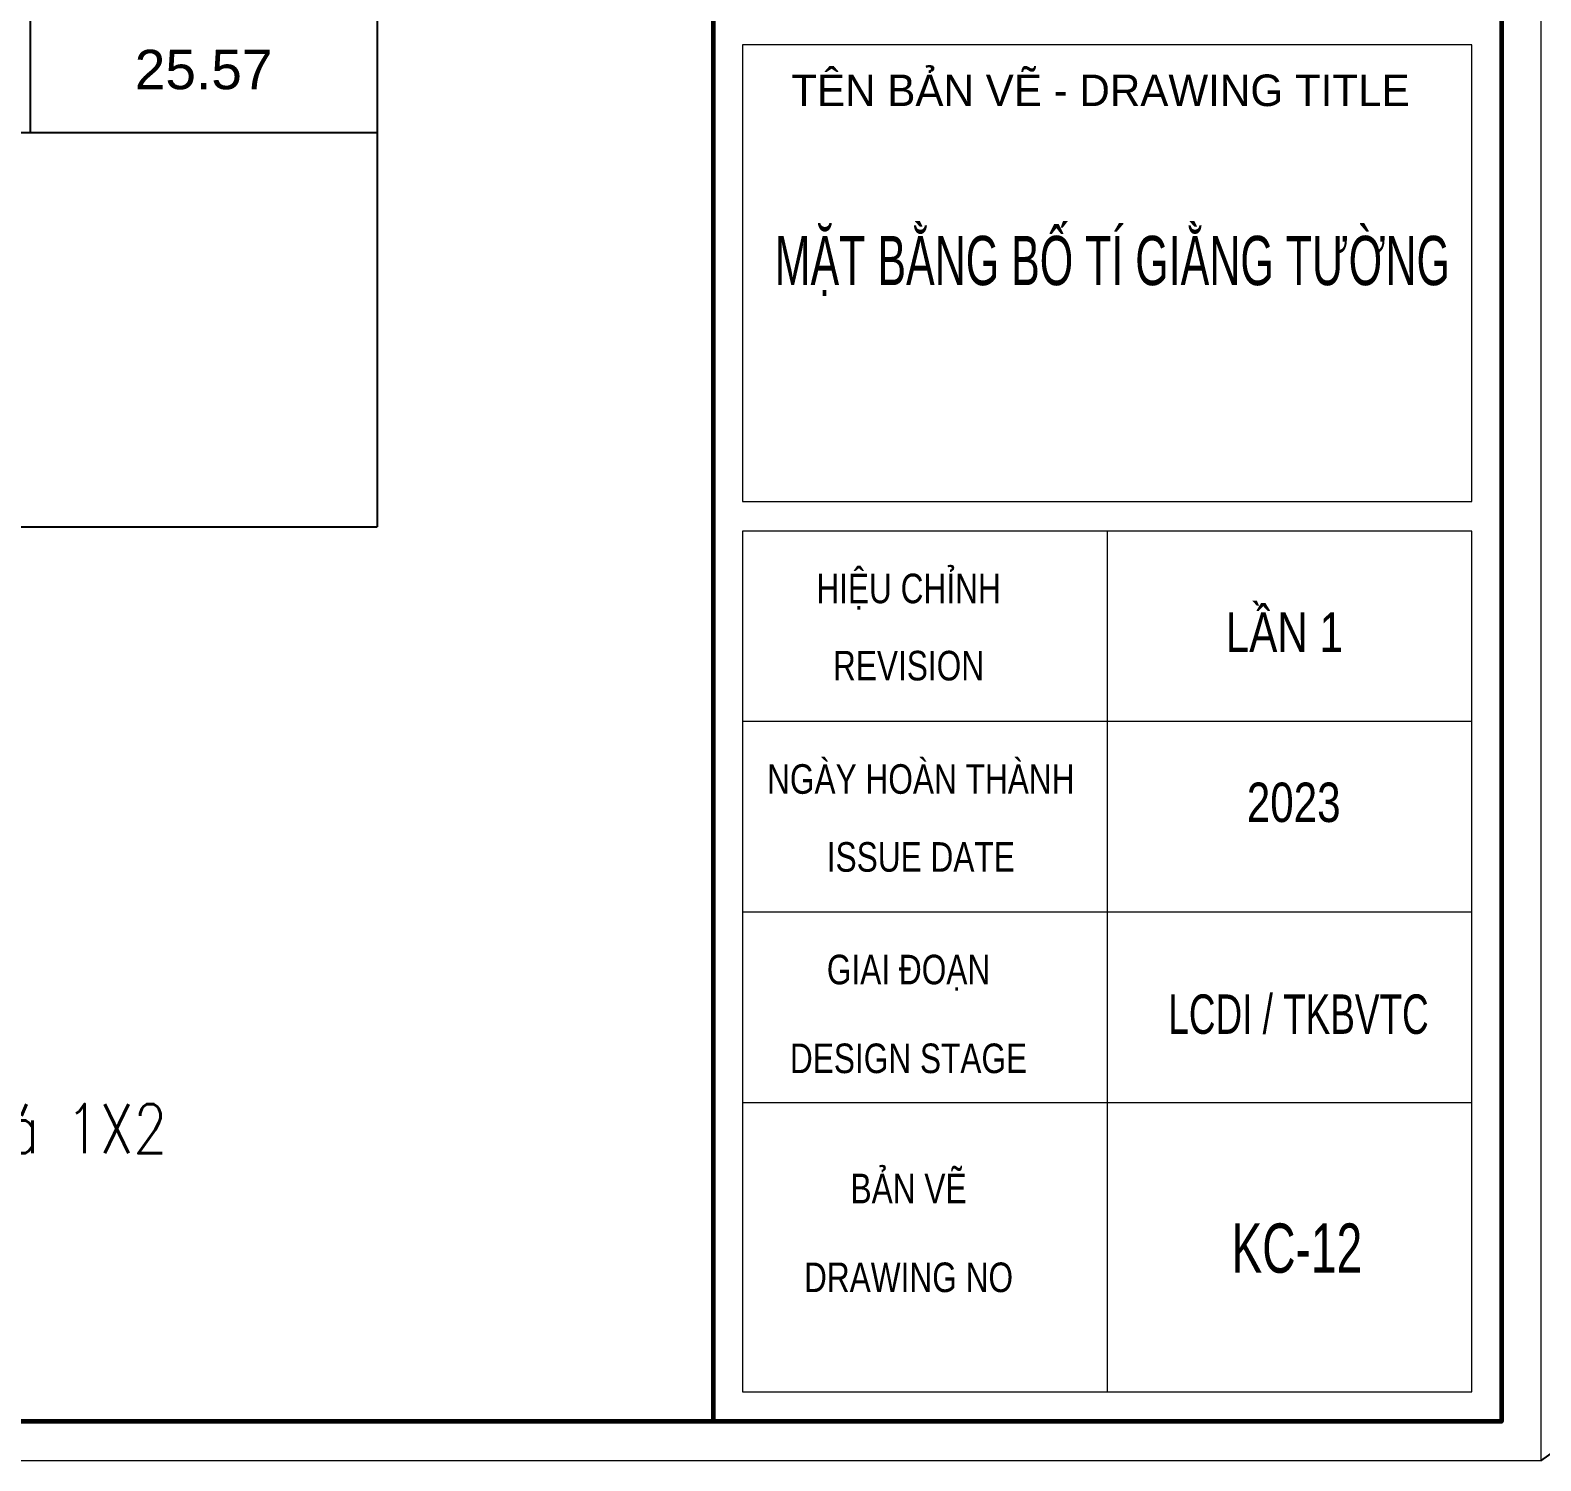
# Model space of a CAD drawing. Header units: millimetres. Extents: x -182770 to 489476, y -561170 to -280028.
# Drawn here: x 292627 to 298376, y -534864 to -529421 of the extents above; entities that cross this region are included whole.
import ezdxf
from ezdxf.enums import TextEntityAlignment as Align

# ---------------------------------------------------------------- set-up
doc = ezdxf.new("R2010")
doc.units = ezdxf.units.MM
doc.header["$MEASUREMENT"] = 0
doc.layers.get('Defpoints').update_dxf_attribs({"color": 1})
doc.layers.add('KCS_Plotter', color=11, linetype='Continuous', plot=False)
for name, color, linetype, lineweight in [('Khungten_LCDI', 7, 'Continuous', 5), ('LC Net thay', 63, 'Continuous', 25), ('LC Text1', 3, 'Continuous', 20)]:
    doc.layers.add(name, color=color, linetype=linetype, lineweight=lineweight)
doc.styles.add('Hoa', font='micross.ttf')
doc.styles.add('Khungten', font='VHAVAN.TTF', dxfattribs={"width": 0.9, "height": 5000})
doc.styles.add('LC 1', font='VHAVANB.TTF')
doc.styles.add('LC 3', font='vnsimli.shx', dxfattribs={"width": 0.75})
doc.styles.add('Title', font='VHBLACK.TTF', dxfattribs={"width": 0.8})

# ---------------------------------------------------------------- blocks, each defined once
blk = doc.blocks.new('lcdi fix')
at = {"layer": 'Defpoints', "lineweight": 0}
blk.add_lwpolyline([(-1200, -14850), (-1200, 14850), (40800, 14850), (40800, -14850)], close=True, dxfattribs=at)
at = {"layer": 'Khungten_LCDI', "color": 5, "lineweight": 60}
blk.add_line((36600, 14650), (36600, -14650), dxfattribs=at)
at = {"layer": 'Khungten_LCDI', "color": 5, "lineweight": 25}
blk.add_line((40600, -14650), (40600, 14650), dxfattribs=at)
at = {"layer": 'Khungten_LCDI', "color": 9, "lineweight": 15}
for p, q in [((38600, -10133.4), (38600, -14500)), ((40450, -11100), (36750, -11100)), ((40450, -12066.7), (36750, -12066.7)), ((40450, -13033.3), (36750, -13033.3))]:
    blk.add_line(p, q, dxfattribs=at)
at = {"layer": 'Khungten_LCDI', "color": 5, "lineweight": 60}
blk.add_lwpolyline([(0, -14650), (0, 14650), (40600, 14650), (40600, -14650)], close=True, dxfattribs=at)
at = {"layer": 'Khungten_LCDI', "color": 9, "lineweight": 15}
for points in [[(36750, -9983.4), (40450, -9983.4), (40450, -7667.3), (36750, -7667.3)], [(36750, -14500), (40450, -14500), (40450, -10133.4), (36750, -10133.4)]]:
    blk.add_lwpolyline(points, close=True, dxfattribs=at)
at = {"color": 7, "style": 'Khungten'}
blk.add_text('tªn b¶n vÏ - drawing title', height=160, dxfattribs=at).set_placement((38565.6, -7977.2), align=Align.CENTER)
at = {"color": 7}
for s, height, style, width, p in [('hiÖu chØnh', 150, 'Khungten', 0.8, (37591.7, -10499.4)), ('revision', 150, 'Khungten', 0.8, (37591.7, -10891)), ('ngµy hoµn thµnh', 150, 'Khungten', 0.8, (37654, -11466.1)), ('issue date', 150, 'Khungten', 0.8, (37654, -11861.5)), ('giai ®o¹n', 150, 'Khungten', 0.8, (37591.7, -12432.7)), ('lcdi / tkBVTC', 200, 'Title', 0.7, (39570.6, -12684.1)), ('design stage', 150, 'Khungten', 0.8, (37591.7, -12883.2)), ('b¶n vÏ', 150, 'Khungten', 0.8, (37591.7, -13543.7)), ('drawing nO', 150, 'Khungten', 0.8, (37591.7, -13994.2))]:
    blk.add_text(s, height=height, dxfattribs=dict(at, style=style, width=width)).set_placement(p, align=Align.CENTER)
at = {"color": 7, "style": 'Khungten', "width": 0.8}
for tag, p in [('REVISION', (39498.8, -10746.3)), ('NGAYHT', (39546.1, -11609.4))]:
    blk.add_attdef(tag, text='', height=200, dxfattribs=at).set_placement(p, align=Align.CENTER)
at = {"layer": 'LC Text1', "color": 3, "style": 'LC 1', "width": 1.834006}
for tag, p, p2 in [('TENBANVE1', (36912.7, -8885.8), (40339.1, -8885.8)), ('TENBANVE2', (36912.7, -9562.5), (40339.1, -9562.5))]:
    blk.add_attdef(tag, text='', height=250, dxfattribs=at).set_placement(p, p2, align=Align.FIT)
at = {"layer": 'LC Text1', "style": 'Title', "width": 0.7}
blk.add_attdef('SOBANVE', text='', height=250, dxfattribs=at).set_placement((39562, -13896.2), align=Align.CENTER)

msp = doc.modelspace()

# ---------------------------------------------------------------- linework, layer by layer
at = {"layer": 'KCS_Plotter', "ltscale": 250}
msp.add_line((298376.1, -534863.8), (329876.1, -512588.8), dxfattribs=at)
at = {"layer": 'LC Net thay'}
for p, q in [((293947.1, -521770), (293947.1, -531310)), ((292627.1, -522490), (292627.1, -529810)), ((282457.1, -529810), (293947.1, -529810)), ((282457.1, -529810), (293947.1, -529810)), ((283357.1, -529810), (293947.1, -529810)), ((282457.1, -531310), (293947.1, -531310))]:
    msp.add_line(p, q, dxfattribs=at)

# ---------------------------------------------------------------- block references
ref = msp.add_blockref('lcdi fix', (267776.1, -523726.3), dxfattribs=dict(at, xscale=0.75, yscale=0.75, zscale=0.75))
ref.add_attrib('NGAYHT', '2023', dxfattribs={"layer": 'LC Text1', "height": 150, "style": 'Khungten', "width": 0.8}).set_placement((297435.7, -532433.3), align=Align.CENTER)
ref.add_attrib('REVISION', 'lÇn 1', dxfattribs={"layer": 'LC Text1', "height": 150, "style": 'Khungten', "width": 0.8}).set_placement((297400.2, -531786), align=Align.CENTER)
ref.add_attrib('SOBANVE', 'kc-12', dxfattribs={"layer": 'LC Text1', "height": 187.5, "style": 'Title', "width": 0.7}).set_placement((297447.6, -534148.4), align=Align.CENTER)
ref.add_attrib('TENBANVE1', 'mÆt b»ng bè tÝ gi»ng t\xadêng', dxfattribs={"layer": 'LC Text1', "height": 187.5, "style": 'Title', "width": 0.563266}).set_placement((295460.6, -530390.6), (298030.5, -530390.6), align=Align.FIT)

# ---------------------------------------------------------------- texts
at = {"layer": 'LC Text1', "style": 'Hoa'}
msp.add_text('25.57', height=150, dxfattribs=at).set_placement((293287.1, -529690), align=Align.BOTTOM_CENTER)
at = {"layer": 'LC Text1', "color": 3, "style": 'LC 3', "width": 0.8}
msp.add_text('- bª t«ng lanh t«, « v¨ng, tÊm ®an m¸c 200 rB=8.5mpA, rBT=0.75mpA, ®¸ 1X2', height=186.963, rotation=359.95192, dxfattribs=at).set_placement((284705.9, -533686.6))

doc.saveas('drawing.dxf')
